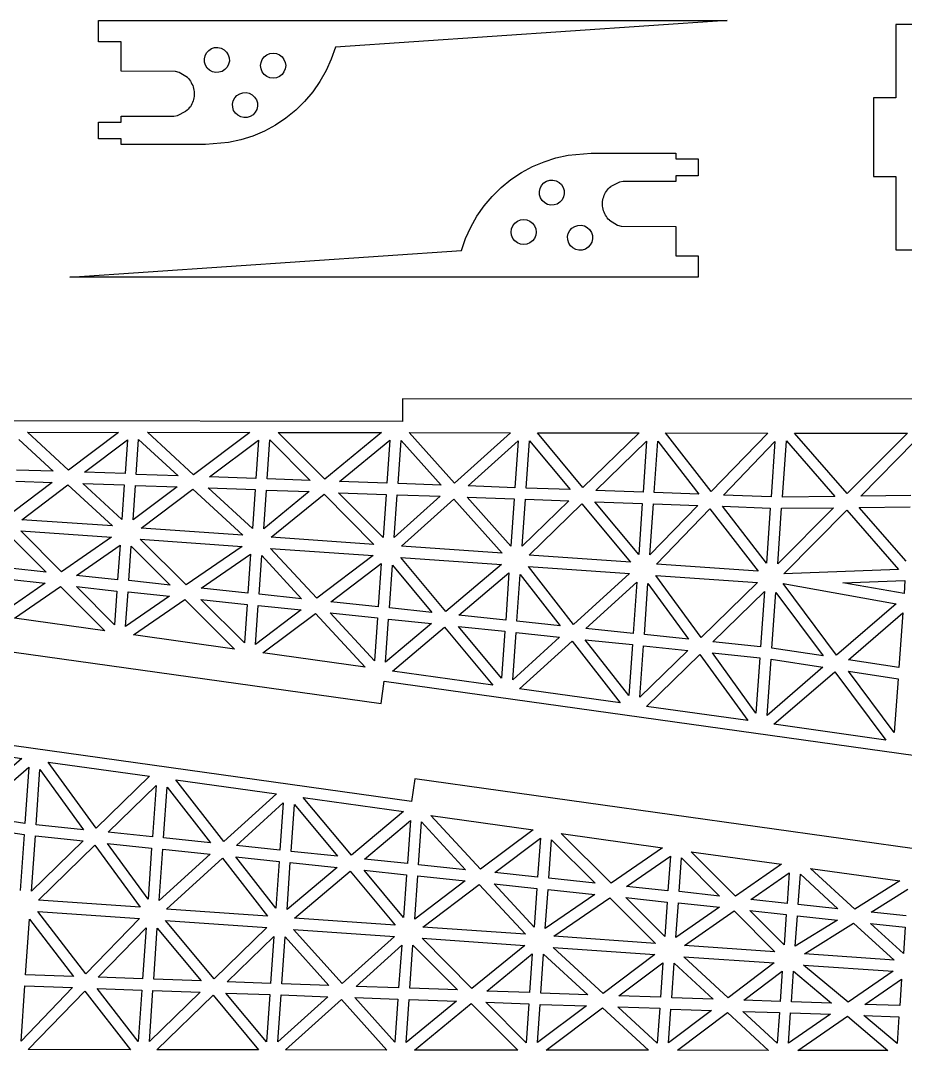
# Model space of a CAD drawing. Extents: x -20.3 to 20.3, y -19.2 to 19.2.
# Drawn here: x -13.2 to -4.49, y 8.68 to 18.82 of the extents above; entities that cross this region are included whole.
import ezdxf

# ---------------------------------------------------------------- set-up
doc = ezdxf.new("R2010")
doc.units = 0
doc.header["$MEASUREMENT"] = 0
doc.layers.get('0').update_dxf_attribs({"linetype": 'CONTINUOUS'})

msp = doc.modelspace()

# ---------------------------------------------------------------- linework, layer by layer
for p, q in [((-12.435, 18.606), (-12.435, 18.816)), ((-12.435, 18.816), (-6.247, 18.816)), ((-6.247, 18.816), (-10.104, 18.554)), ((-3.864, 18.778), (-4.585, 18.778)), ((-4.585, 18.778), (-4.585, 18.057)), ((-12.214, 18.606), (-12.435, 18.606)), ((-12.214, 18.317), (-12.214, 18.606)), ((-11.323, 18.54), (-11.293, 18.55)), ((-11.293, 18.55), (-11.26, 18.551)), ((-11.26, 18.551), (-11.229, 18.544)), ((-10.104, 18.554), (-10.144, 18.437)), ((-11.394, 18.439), (-11.387, 18.47)), ((-11.387, 18.47), (-11.372, 18.499)), ((-11.372, 18.499), (-11.35, 18.523)), ((-11.35, 18.523), (-11.323, 18.54)), ((-11.229, 18.544), (-11.2, 18.529)), ((-11.2, 18.529), (-11.177, 18.507)), ((-11.177, 18.507), (-11.159, 18.48)), ((-11.159, 18.48), (-11.15, 18.45)), ((-11.15, 18.45), (-11.148, 18.417)), ((-10.824, 18.434), (-10.804, 18.46)), ((-10.804, 18.46), (-10.778, 18.479)), ((-10.778, 18.479), (-10.749, 18.492)), ((-10.749, 18.492), (-10.717, 18.496)), ((-10.717, 18.496), (-10.685, 18.492)), ((-10.685, 18.492), (-10.655, 18.48)), ((-10.655, 18.48), (-10.629, 18.46)), ((-10.629, 18.46), (-10.61, 18.434)), ((-11.393, 18.407), (-11.394, 18.439)), ((-11.383, 18.376), (-11.393, 18.407)), ((-11.366, 18.349), (-11.383, 18.376)), ((-11.342, 18.327), (-11.366, 18.349)), ((-11.17, 18.357), (-11.192, 18.334)), ((-11.155, 18.386), (-11.17, 18.357)), ((-11.148, 18.417), (-11.155, 18.386)), ((-10.84, 18.373), (-10.836, 18.405)), ((-10.836, 18.341), (-10.84, 18.373)), ((-10.836, 18.405), (-10.824, 18.434)), ((-10.61, 18.434), (-10.598, 18.405)), ((-10.598, 18.405), (-10.593, 18.373)), ((-10.593, 18.373), (-10.598, 18.341)), ((-10.144, 18.437), (-10.195, 18.325)), ((-11.677, 18.314), (-12.214, 18.317)), ((-11.641, 18.305), (-11.677, 18.314)), ((-11.561, 18.256), (-11.641, 18.305)), ((-11.561, 18.256), (-11.55, 18.245)), ((-11.55, 18.245), (-11.54, 18.233)), ((-11.313, 18.312), (-11.342, 18.327)), ((-11.282, 18.305), (-11.313, 18.312)), ((-11.25, 18.307), (-11.282, 18.305)), ((-11.219, 18.316), (-11.25, 18.307)), ((-11.192, 18.334), (-11.219, 18.316)), ((-10.824, 18.311), (-10.836, 18.341)), ((-10.804, 18.285), (-10.824, 18.311)), ((-10.778, 18.266), (-10.804, 18.285)), ((-10.749, 18.253), (-10.778, 18.266)), ((-10.717, 18.249), (-10.749, 18.253)), ((-10.685, 18.254), (-10.717, 18.249)), ((-10.655, 18.266), (-10.685, 18.254)), ((-10.629, 18.285), (-10.655, 18.266)), ((-10.61, 18.311), (-10.629, 18.285)), ((-10.598, 18.341), (-10.61, 18.311)), ((-10.195, 18.325), (-10.256, 18.217)), ((-11.54, 18.233), (-11.531, 18.22)), ((-11.531, 18.22), (-11.523, 18.206)), ((-11.523, 18.206), (-11.516, 18.192)), ((-11.516, 18.192), (-11.509, 18.178)), ((-11.509, 18.178), (-11.504, 18.163)), ((-11.504, 18.163), (-11.5, 18.148)), ((-11.5, 18.148), (-11.496, 18.133)), ((-10.256, 18.217), (-10.327, 18.116)), ((-11.496, 18.055), (-11.5, 18.04)), ((-11.496, 18.133), (-11.494, 18.117)), ((-11.494, 18.07), (-11.496, 18.055)), ((-11.494, 18.117), (-11.493, 18.101)), ((-11.493, 18.086), (-11.494, 18.07)), ((-11.493, 18.101), (-11.493, 18.086)), ((-11.11, 18.027), (-11.095, 18.055)), ((-11.095, 18.055), (-11.073, 18.079)), ((-11.073, 18.079), (-11.046, 18.096)), ((-11.046, 18.096), (-11.015, 18.106)), ((-11.015, 18.106), (-10.983, 18.107)), ((-10.983, 18.107), (-10.952, 18.101)), ((-10.952, 18.101), (-10.923, 18.086)), ((-10.923, 18.086), (-10.899, 18.064)), ((-10.899, 18.064), (-10.882, 18.037)), ((-10.327, 18.116), (-10.407, 18.021)), ((-4.585, 18.057), (-4.807, 18.057)), ((-4.807, 18.057), (-4.807, 17.281)), ((-11.552, 17.945), (-11.563, 17.934)), ((-11.542, 17.957), (-11.552, 17.945)), ((-11.532, 17.969), (-11.542, 17.957)), ((-11.524, 17.982), (-11.532, 17.969)), ((-11.516, 17.996), (-11.524, 17.982)), ((-11.51, 18.01), (-11.516, 17.996)), ((-11.504, 18.025), (-11.51, 18.01)), ((-11.5, 18.04), (-11.504, 18.025)), ((-11.117, 17.995), (-11.11, 18.027)), ((-11.115, 17.963), (-11.117, 17.995)), ((-11.106, 17.932), (-11.115, 17.963)), ((-10.878, 17.942), (-10.893, 17.914)), ((-10.882, 18.037), (-10.872, 18.006)), ((-10.871, 17.974), (-10.878, 17.942)), ((-10.872, 18.006), (-10.871, 17.974)), ((-10.407, 18.021), (-10.495, 17.935)), ((-12.214, 17.874), (-11.695, 17.875)), ((-12.214, 17.818), (-12.214, 17.874)), ((-11.695, 17.875), (-11.659, 17.881)), ((-11.659, 17.881), (-11.575, 17.924)), ((-11.563, 17.934), (-11.575, 17.924)), ((-11.088, 17.905), (-11.106, 17.932)), ((-11.065, 17.884), (-11.088, 17.905)), ((-11.036, 17.869), (-11.065, 17.884)), ((-11.005, 17.862), (-11.036, 17.869)), ((-10.972, 17.863), (-11.005, 17.862)), ((-10.942, 17.873), (-10.972, 17.863)), ((-10.915, 17.89), (-10.942, 17.873)), ((-10.893, 17.914), (-10.915, 17.89)), ((-10.591, 17.857), (-10.694, 17.788)), ((-10.495, 17.935), (-10.591, 17.857)), ((-12.435, 17.652), (-12.435, 17.818)), ((-12.435, 17.818), (-12.214, 17.818)), ((-10.694, 17.788), (-10.802, 17.729)), ((-12.214, 17.652), (-12.435, 17.652)), ((-12.214, 17.596), (-12.214, 17.652)), ((-11.034, 17.643), (-11.155, 17.616)), ((-10.916, 17.68), (-11.034, 17.643)), ((-10.802, 17.729), (-10.916, 17.68)), ((-11.382, 17.596), (-12.214, 17.596)), ((-11.155, 17.616), (-11.382, 17.596)), ((-8.05, 17.427), (-7.933, 17.465)), ((-7.933, 17.465), (-7.812, 17.492)), ((-7.812, 17.492), (-7.585, 17.511)), ((-7.585, 17.511), (-6.753, 17.511)), ((-6.753, 17.511), (-6.753, 17.456)), ((-6.753, 17.456), (-6.531, 17.456)), ((-6.531, 17.456), (-6.531, 17.289)), ((-8.273, 17.32), (-8.164, 17.379)), ((-8.164, 17.379), (-8.05, 17.427)), ((-8.472, 17.173), (-8.376, 17.251)), ((-8.376, 17.251), (-8.273, 17.32)), ((-8.052, 17.218), (-8.025, 17.235)), ((-8.025, 17.235), (-7.994, 17.245)), ((-7.994, 17.245), (-7.962, 17.246)), ((-7.962, 17.246), (-7.931, 17.239)), ((-7.931, 17.239), (-7.902, 17.224)), ((-7.271, 17.233), (-7.307, 17.227)), ((-6.753, 17.234), (-7.271, 17.233)), ((-6.531, 17.289), (-6.753, 17.289)), ((-6.753, 17.289), (-6.753, 17.234)), ((-4.807, 17.281), (-4.585, 17.281)), ((-4.585, 17.281), (-4.585, 16.56)), ((-8.56, 17.086), (-8.472, 17.173)), ((-8.096, 17.134), (-8.089, 17.165)), ((-8.094, 17.102), (-8.096, 17.134)), ((-8.089, 17.165), (-8.074, 17.194)), ((-8.074, 17.194), (-8.052, 17.218)), ((-7.902, 17.224), (-7.878, 17.202)), ((-7.878, 17.202), (-7.861, 17.175)), ((-7.861, 17.175), (-7.851, 17.145)), ((-7.851, 17.145), (-7.85, 17.112)), ((-7.443, 17.125), (-7.434, 17.139)), ((-7.434, 17.139), (-7.425, 17.151)), ((-7.425, 17.151), (-7.415, 17.163)), ((-7.415, 17.163), (-7.404, 17.174)), ((-7.404, 17.174), (-7.392, 17.184)), ((-7.307, 17.227), (-7.392, 17.184)), ((-8.64, 16.992), (-8.56, 17.086)), ((-8.084, 17.071), (-8.094, 17.102)), ((-8.067, 17.044), (-8.084, 17.071)), ((-8.043, 17.022), (-8.067, 17.044)), ((-7.893, 17.029), (-7.921, 17.011)), ((-7.872, 17.052), (-7.893, 17.029)), ((-7.857, 17.081), (-7.872, 17.052)), ((-7.85, 17.112), (-7.857, 17.081)), ((-7.474, 17.022), (-7.473, 17.037)), ((-7.473, 17.037), (-7.47, 17.053)), ((-7.47, 17.053), (-7.467, 17.068)), ((-7.467, 17.068), (-7.462, 17.083)), ((-7.462, 17.083), (-7.457, 17.098)), ((-7.457, 17.098), (-7.45, 17.112)), ((-7.45, 17.112), (-7.443, 17.125)), ((-8.711, 16.891), (-8.64, 16.992)), ((-8.015, 17.007), (-8.043, 17.022)), ((-7.983, 17), (-8.015, 17.007)), ((-7.951, 17.002), (-7.983, 17)), ((-7.921, 17.011), (-7.951, 17.002)), ((-7.474, 17.006), (-7.474, 17.022)), ((-7.473, 16.991), (-7.474, 17.006)), ((-7.47, 16.975), (-7.473, 16.991)), ((-7.467, 16.96), (-7.47, 16.975)), ((-7.463, 16.944), (-7.467, 16.96)), ((-7.457, 16.93), (-7.463, 16.944)), ((-7.451, 16.915), (-7.457, 16.93)), ((-8.772, 16.783), (-8.711, 16.891)), ((-8.337, 16.822), (-8.312, 16.842)), ((-8.312, 16.842), (-8.282, 16.854)), ((-8.282, 16.854), (-8.25, 16.858)), ((-8.25, 16.858), (-8.218, 16.854)), ((-8.218, 16.854), (-8.188, 16.842)), ((-8.188, 16.842), (-8.163, 16.822)), ((-7.444, 16.901), (-7.451, 16.915)), ((-7.436, 16.888), (-7.444, 16.901)), ((-7.427, 16.875), (-7.436, 16.888)), ((-7.417, 16.863), (-7.427, 16.875)), ((-7.406, 16.851), (-7.417, 16.863)), ((-7.406, 16.851), (-7.325, 16.803)), ((-8.822, 16.67), (-8.772, 16.783)), ((-8.373, 16.735), (-8.369, 16.767)), ((-8.369, 16.703), (-8.373, 16.735)), ((-8.369, 16.767), (-8.357, 16.797)), ((-8.357, 16.797), (-8.337, 16.822)), ((-8.163, 16.822), (-8.143, 16.797)), ((-8.143, 16.797), (-8.131, 16.767)), ((-8.131, 16.767), (-8.127, 16.735)), ((-8.127, 16.735), (-8.131, 16.703)), ((-7.811, 16.722), (-7.797, 16.75)), ((-7.797, 16.75), (-7.775, 16.774)), ((-7.775, 16.774), (-7.748, 16.791)), ((-7.748, 16.791), (-7.717, 16.801)), ((-7.717, 16.801), (-7.685, 16.802)), ((-7.685, 16.802), (-7.653, 16.795)), ((-7.653, 16.795), (-7.625, 16.781)), ((-7.625, 16.781), (-7.601, 16.759)), ((-7.601, 16.759), (-7.584, 16.732)), ((-7.584, 16.732), (-7.574, 16.701)), ((-7.325, 16.803), (-7.289, 16.793)), ((-7.289, 16.793), (-6.753, 16.79)), ((-6.753, 16.79), (-6.753, 16.502)), ((-8.863, 16.553), (-8.822, 16.67)), ((-8.357, 16.673), (-8.369, 16.703)), ((-8.337, 16.648), (-8.357, 16.673)), ((-8.312, 16.628), (-8.337, 16.648)), ((-8.282, 16.616), (-8.312, 16.628)), ((-8.188, 16.628), (-8.218, 16.616)), ((-8.163, 16.648), (-8.188, 16.628)), ((-8.143, 16.673), (-8.163, 16.648)), ((-8.131, 16.703), (-8.143, 16.673)), ((-7.818, 16.69), (-7.811, 16.722)), ((-7.817, 16.658), (-7.818, 16.69)), ((-7.807, 16.627), (-7.817, 16.658)), ((-7.79, 16.6), (-7.807, 16.627)), ((-7.58, 16.637), (-7.594, 16.609)), ((-7.573, 16.669), (-7.58, 16.637)), ((-7.574, 16.701), (-7.573, 16.669)), ((-12.72, 16.291), (-8.863, 16.553)), ((-8.25, 16.612), (-8.282, 16.616)), ((-8.218, 16.616), (-8.25, 16.612)), ((-7.766, 16.579), (-7.79, 16.6)), ((-7.738, 16.564), (-7.766, 16.579)), ((-7.706, 16.557), (-7.738, 16.564)), ((-7.674, 16.558), (-7.706, 16.557)), ((-7.643, 16.568), (-7.674, 16.558)), ((-7.616, 16.585), (-7.643, 16.568)), ((-7.594, 16.609), (-7.616, 16.585)), ((-4.585, 16.56), (-3.864, 16.56)), ((-6.753, 16.502), (-6.531, 16.502)), ((-6.531, 16.502), (-6.531, 16.291)), ((-6.531, 16.291), (-12.72, 16.291)), ((-4.164, 15.089), (-9.444, 15.094)), ((-9.444, 15.094), (-9.444, 14.871)), ((-9.444, 14.871), (-14.723, 14.877)), ((-13.135, 14.764), (-12.239, 14.763)), ((-12.731, 14.391), (-13.135, 14.764)), ((-12.239, 14.763), (-12.731, 14.391)), ((-11.954, 14.764), (-10.946, 14.763)), ((-11.501, 14.347), (-11.954, 14.764)), ((-10.946, 14.763), (-11.501, 14.347)), ((-10.209, 14.304), (-10.666, 14.762)), ((-10.666, 14.762), (-9.65, 14.761)), ((-9.65, 14.761), (-10.209, 14.304)), ((-8.931, 14.263), (-9.377, 14.761)), ((-9.377, 14.761), (-8.381, 14.76)), ((-8.381, 14.76), (-8.931, 14.263)), ((-7.668, 14.222), (-8.115, 14.759)), ((-8.115, 14.759), (-7.113, 14.759)), ((-7.113, 14.759), (-7.668, 14.222)), ((-6.854, 14.758), (-5.846, 14.757)), ((-6.405, 14.18), (-6.854, 14.758)), ((-5.846, 14.757), (-6.405, 14.18)), ((-5.064, 14.161), (-5.585, 14.757)), ((-5.585, 14.757), (-4.472, 14.757)), ((-4.472, 14.757), (-5.064, 14.161)), ((-13.222, 14.692), (-12.884, 14.381)), ((-12.574, 14.371), (-12.152, 14.69)), ((-12.152, 14.69), (-12.175, 14.358)), ((-12.065, 14.35), (-12.041, 14.692)), ((-12.041, 14.692), (-11.653, 14.337)), ((-11.344, 14.326), (-10.86, 14.688)), ((-10.86, 14.688), (-10.886, 14.311)), ((-10.776, 14.305), (-10.749, 14.689)), ((-10.749, 14.689), (-10.352, 14.29)), ((-10.063, 14.28), (-9.568, 14.686)), ((-9.568, 14.686), (-9.598, 14.264)), ((-9.487, 14.26), (-9.457, 14.683)), ((-9.457, 14.683), (-9.064, 14.245)), ((-8.796, 14.236), (-8.304, 14.681)), ((-8.304, 14.681), (-8.336, 14.219)), ((-8.225, 14.215), (-8.193, 14.68)), ((-8.193, 14.68), (-7.794, 14.2)), ((-7.541, 14.191), (-7.04, 14.676)), ((-7.04, 14.676), (-7.075, 14.175)), ((-6.964, 14.17), (-6.929, 14.676)), ((-6.929, 14.676), (-6.526, 14.155)), ((-6.284, 14.146), (-5.776, 14.672)), ((-5.776, 14.672), (-5.814, 14.13)), ((-5.703, 14.126), (-5.664, 14.679)), ((-5.664, 14.679), (-5.187, 14.133)), ((-4.931, 14.136), (-4.401, 14.672)), ((-12.884, 14.381), (-13.243, 14.392)), ((-12.175, 14.358), (-12.574, 14.371)), ((-11.653, 14.337), (-12.065, 14.35)), ((-10.886, 14.311), (-11.344, 14.326)), ((-10.352, 14.29), (-10.776, 14.305)), ((-12.891, 14.271), (-13.271, 13.983)), ((-13.25, 14.282), (-12.891, 14.271)), ((-13.192, 13.904), (-12.739, 14.246)), ((-12.739, 14.246), (-12.3, 13.842)), ((-12.59, 14.261), (-12.183, 14.247)), ((-12.207, 13.906), (-12.59, 14.261)), ((-12.183, 14.247), (-12.207, 13.906)), ((-12.096, 13.901), (-12.072, 14.24)), ((-11.662, 14.226), (-12.096, 13.901)), ((-12.072, 14.24), (-11.662, 14.226)), ((-12.017, 13.822), (-11.508, 14.203)), ((-11.508, 14.203), (-11.014, 13.752)), ((-10.921, 13.816), (-11.357, 14.216)), ((-11.357, 14.216), (-10.894, 14.2)), ((-10.894, 14.2), (-10.921, 13.816)), ((-10.81, 13.814), (-10.783, 14.194)), ((-10.783, 14.194), (-10.362, 14.18)), ((-9.598, 14.264), (-10.063, 14.28)), ((-9.064, 14.245), (-9.487, 14.26)), ((-8.336, 14.219), (-8.796, 14.236)), ((-7.794, 14.2), (-8.225, 14.215)), ((-7.075, 14.175), (-7.541, 14.191)), ((-10.362, 14.18), (-10.81, 13.814)), ((-10.735, 13.732), (-10.216, 14.156)), ((-10.216, 14.156), (-9.724, 13.661)), ((-9.635, 13.729), (-10.074, 14.169)), ((-10.074, 14.169), (-9.605, 14.153)), ((-9.605, 14.153), (-9.635, 13.729)), ((-9.524, 13.728), (-9.495, 14.148)), ((-9.074, 14.134), (-9.524, 13.728)), ((-9.495, 14.148), (-9.074, 14.134)), ((-9.452, 13.642), (-8.939, 14.107)), ((-8.939, 14.107), (-8.461, 13.573)), ((-8.376, 13.645), (-8.807, 14.125)), ((-8.807, 14.125), (-8.344, 14.108)), ((-8.344, 14.108), (-8.376, 13.645)), ((-8.265, 13.643), (-8.233, 14.105)), ((-7.805, 14.09), (-8.265, 13.643)), ((-8.233, 14.105), (-7.805, 14.09)), ((-6.526, 14.155), (-6.964, 14.17)), ((-5.814, 14.13), (-6.284, 14.146)), ((-5.187, 14.133), (-5.703, 14.126)), ((-4.438, 14.142), (-4.931, 14.136)), ((-8.197, 13.555), (-7.676, 14.059)), ((-7.676, 14.059), (-7.2, 13.485)), ((-7.118, 13.56), (-7.551, 14.081)), ((-7.551, 14.081), (-7.083, 14.064)), ((-7.083, 14.064), (-7.118, 13.56)), ((-7.007, 13.558), (-6.972, 14.06)), ((-6.537, 14.044), (-7.007, 13.558)), ((-6.972, 14.06), (-6.537, 14.044)), ((-6.941, 13.467), (-6.416, 14.011)), ((-6.416, 14.011), (-5.94, 13.397)), ((-6.294, 14.036), (-5.822, 14.019)), ((-5.86, 13.475), (-6.294, 14.036)), ((-5.822, 14.019), (-5.86, 13.475)), ((-5.2, 14.022), (-5.749, 13.468)), ((-5.749, 13.468), (-5.711, 14.016)), ((-5.711, 14.016), (-5.2, 14.022)), ((-5.688, 13.372), (-5.069, 13.997)), ((-5.069, 13.997), (-4.559, 13.414)), ((-4.946, 14.025), (-4.445, 14.031)), ((-4.483, 13.495), (-4.946, 14.025)), ((-12.3, 13.842), (-13.192, 13.904)), ((-12.799, 13.392), (-13.2, 13.793)), ((-13.2, 13.793), (-12.308, 13.731)), ((-11.014, 13.752), (-12.017, 13.822)), ((-13.289, 13.726), (-12.953, 13.388)), ((-12.308, 13.731), (-12.799, 13.392)), ((-11.574, 13.263), (-12.025, 13.711)), ((-12.025, 13.711), (-11.022, 13.641)), ((-9.724, 13.661), (-10.735, 13.732)), ((-12.654, 13.356), (-12.224, 13.654)), ((-12.224, 13.654), (-12.248, 13.313)), ((-12.138, 13.305), (-12.114, 13.644)), ((-12.114, 13.644), (-11.73, 13.261)), ((-11.022, 13.641), (-11.574, 13.263)), ((-10.743, 13.622), (-9.732, 13.551)), ((-10.288, 13.13), (-10.743, 13.622)), ((-8.461, 13.573), (-9.452, 13.642)), ((-11.426, 13.229), (-10.939, 13.564)), ((-10.939, 13.564), (-10.965, 13.18)), ((-10.855, 13.171), (-10.828, 13.551)), ((-10.828, 13.551), (-10.436, 13.126)), ((-9.732, 13.551), (-10.288, 13.13)), ((-9.016, 13.001), (-9.46, 13.532)), ((-9.46, 13.532), (-8.468, 13.463)), ((-7.2, 13.485), (-8.197, 13.555)), ((-12.953, 13.388), (-13.31, 13.427)), ((-10.149, 13.097), (-9.653, 13.472)), ((-9.653, 13.472), (-9.683, 13.047)), ((-9.572, 13.037), (-9.543, 13.457)), ((-9.543, 13.457), (-9.154, 12.992)), ((-8.468, 13.463), (-9.016, 13.001)), ((-8.888, 12.964), (-8.395, 13.38)), ((-8.395, 13.38), (-8.427, 12.916)), ((-7.759, 12.873), (-8.204, 13.444)), ((-8.204, 13.444), (-7.207, 13.374)), ((-5.94, 13.397), (-6.941, 13.467)), ((-4.559, 13.414), (-5.688, 13.372)), ((-12.961, 13.278), (-13.339, 13.017)), ((-13.318, 13.317), (-12.961, 13.278)), ((-12.248, 13.313), (-12.654, 13.356)), ((-11.73, 13.261), (-12.138, 13.305)), ((-8.317, 12.905), (-8.285, 13.366)), ((-8.285, 13.366), (-7.891, 12.859)), ((-7.207, 13.374), (-7.759, 12.873)), ((-7.639, 12.833), (-7.137, 13.289)), ((-7.137, 13.289), (-7.172, 12.784)), ((-6.504, 12.744), (-6.949, 13.356)), ((-6.949, 13.356), (-5.948, 13.286)), ((-5.948, 13.286), (-6.504, 12.744)), ((-5.109, 13.283), (-4.496, 13.306)), ((-4.505, 13.176), (-5.109, 13.283)), ((-4.496, 13.306), (-4.505, 13.176)), ((-13.263, 12.934), (-12.811, 13.247)), ((-12.811, 13.247), (-12.375, 12.81)), ((-12.279, 12.87), (-12.653, 13.245)), ((-12.653, 13.245), (-12.256, 13.202)), ((-12.256, 13.202), (-12.279, 12.87)), ((-12.169, 12.853), (-12.145, 13.194)), ((-12.145, 13.194), (-11.736, 13.151)), ((-10.965, 13.18), (-11.426, 13.229)), ((-7.062, 12.774), (-7.027, 13.276)), ((-7.027, 13.276), (-6.629, 12.728)), ((-6.387, 12.703), (-5.879, 13.198)), ((-5.879, 13.198), (-5.917, 12.653)), ((-5.807, 12.641), (-5.769, 13.189)), ((-5.769, 13.189), (-5.302, 12.564)), ((-5.169, 12.57), (-5.694, 13.275)), ((-5.694, 13.275), (-4.583, 13.077)), ((-11.736, 13.151), (-12.169, 12.853)), ((-12.093, 12.77), (-11.587, 13.119)), ((-11.587, 13.119), (-11.096, 12.631)), ((-11, 12.692), (-11.428, 13.118)), ((-11.428, 13.118), (-10.973, 13.069)), ((-10.436, 13.126), (-10.855, 13.171)), ((-9.683, 13.047), (-10.149, 13.097)), ((-4.583, 13.077), (-5.169, 12.57)), ((-10.973, 13.069), (-11, 12.692)), ((-10.89, 12.676), (-10.863, 13.06)), ((-10.441, 13.016), (-10.89, 12.676)), ((-10.863, 13.06), (-10.441, 13.016)), ((-10.818, 12.592), (-10.301, 12.982)), ((-10.301, 12.982), (-9.812, 12.452)), ((-10.154, 12.986), (-9.69, 12.937)), ((-9.72, 12.515), (-10.154, 12.986)), ((-9.154, 12.992), (-9.572, 13.037)), ((-5.051, 12.526), (-4.518, 12.986)), ((-4.518, 12.986), (-4.556, 12.45)), ((-12.375, 12.81), (-13.263, 12.934)), ((-9.69, 12.937), (-9.72, 12.515)), ((-9.61, 12.502), (-9.58, 12.925)), ((-9.159, 12.881), (-9.61, 12.502)), ((-9.58, 12.925), (-9.159, 12.881)), ((-8.427, 12.916), (-8.888, 12.964)), ((-7.891, 12.859), (-8.317, 12.905)), ((-14.882, 12.824), (-9.653, 12.094)), ((-9.541, 12.414), (-9.03, 12.845)), ((-9.03, 12.845), (-8.554, 12.276)), ((-8.467, 12.344), (-8.893, 12.853)), ((-8.893, 12.853), (-8.435, 12.806)), ((-8.435, 12.806), (-8.467, 12.344)), ((-8.357, 12.329), (-8.325, 12.794)), ((-8.325, 12.794), (-7.896, 12.749)), ((-7.172, 12.784), (-7.639, 12.833)), ((-6.629, 12.728), (-7.062, 12.774)), ((-11.096, 12.631), (-12.093, 12.77)), ((-7.896, 12.749), (-8.357, 12.329)), ((-8.291, 12.24), (-7.774, 12.71)), ((-7.774, 12.71), (-7.299, 12.101)), ((-7.215, 12.173), (-7.644, 12.723)), ((-7.644, 12.723), (-7.18, 12.674)), ((-7.18, 12.674), (-7.215, 12.173)), ((-5.917, 12.653), (-6.387, 12.703)), ((-9.812, 12.452), (-10.818, 12.592)), ((-7.105, 12.157), (-7.07, 12.663)), ((-6.634, 12.617), (-7.105, 12.157)), ((-7.07, 12.663), (-6.634, 12.617)), ((-7.042, 12.065), (-6.517, 12.576)), ((-6.517, 12.576), (-6.044, 11.926)), ((-5.963, 12.001), (-6.392, 12.592)), ((-6.392, 12.592), (-5.925, 12.543)), ((-5.302, 12.564), (-5.807, 12.641)), ((-5.925, 12.543), (-5.963, 12.001)), ((-5.853, 11.978), (-5.815, 12.531)), ((-5.815, 12.531), (-5.305, 12.452)), ((-4.556, 12.45), (-5.051, 12.526)), ((-8.554, 12.276), (-9.541, 12.414)), ((-5.305, 12.452), (-5.853, 11.978)), ((-5.786, 11.89), (-5.187, 12.408)), ((-5.187, 12.408), (-4.684, 11.735)), ((-4.601, 11.81), (-5.052, 12.414)), ((-5.052, 12.414), (-4.564, 12.339)), ((-9.653, 12.094), (-9.623, 12.314)), ((-9.623, 12.314), (-4.394, 11.583)), ((-4.564, 12.339), (-4.601, 11.81)), ((-7.299, 12.101), (-8.291, 12.24)), ((-6.044, 11.926), (-7.042, 12.065)), ((-9.353, 11.131), (-14.581, 11.862)), ((-4.684, 11.735), (-5.786, 11.89)), ((-14.292, 11.71), (-13.19, 11.555)), ((-13.19, 11.555), (-13.788, 11.037)), ((-13.671, 10.993), (-13.122, 11.467)), ((-13.122, 11.467), (-13.161, 10.914)), ((-12.458, 10.869), (-12.931, 11.519)), ((-12.931, 11.519), (-11.933, 11.38)), ((-13.05, 10.902), (-13.013, 11.444)), ((-13.013, 11.444), (-12.583, 10.853)), ((-11.933, 11.38), (-12.458, 10.869)), ((-12.341, 10.828), (-11.87, 11.288)), ((-11.87, 11.288), (-11.906, 10.782)), ((-11.795, 10.772), (-11.76, 11.272)), ((-11.76, 11.272), (-11.332, 10.722)), ((-11.202, 10.736), (-11.676, 11.344)), ((-11.676, 11.344), (-10.684, 11.205)), ((-9.322, 11.352), (-9.353, 11.131)), ((-4.093, 10.621), (-9.322, 11.352)), ((-10.684, 11.205), (-11.202, 10.736)), ((-9.945, 10.601), (-10.421, 11.169)), ((-10.421, 11.169), (-9.435, 11.032)), ((-11.079, 10.696), (-10.618, 11.116)), ((-10.618, 11.116), (-10.65, 10.651)), ((-10.54, 10.639), (-10.508, 11.101)), ((-10.508, 11.101), (-10.082, 10.592)), ((-13.161, 10.914), (-13.671, 10.993)), ((-9.435, 11.032), (-9.945, 10.601)), ((-8.674, 10.463), (-9.164, 10.993)), ((-9.164, 10.993), (-8.158, 10.853)), ((-13.673, 10.881), (-13.169, 10.804)), ((-12.583, 10.853), (-13.05, 10.902)), ((-9.816, 10.564), (-9.366, 10.943)), ((-9.366, 10.943), (-9.395, 10.52)), ((-9.285, 10.508), (-9.255, 10.93)), ((-9.255, 10.93), (-8.822, 10.459)), ((-8.158, 10.853), (-8.674, 10.463)), ((-13.169, 10.804), (-13.207, 10.256)), ((-13.096, 10.247), (-13.058, 10.792)), ((-13.058, 10.792), (-12.588, 10.742)), ((-11.906, 10.782), (-12.341, 10.828)), ((-11.332, 10.722), (-11.795, 10.772)), ((-8.535, 10.43), (-8.086, 10.769)), ((-8.086, 10.769), (-8.113, 10.385)), ((-8.002, 10.376), (-7.976, 10.753)), ((-7.976, 10.753), (-7.547, 10.327)), ((-7.88, 10.815), (-6.882, 10.675)), ((-7.389, 10.326), (-7.88, 10.815)), ((-12.588, 10.742), (-13.096, 10.247)), ((-13.027, 10.159), (-12.471, 10.701)), ((-12.471, 10.701), (-12.026, 10.089)), ((-12.346, 10.717), (-11.913, 10.671)), ((-11.948, 10.17), (-12.346, 10.717)), ((-11.913, 10.671), (-11.948, 10.17)), ((-11.838, 10.156), (-11.803, 10.661)), ((-11.803, 10.661), (-11.337, 10.612)), ((-10.65, 10.651), (-11.079, 10.696)), ((-6.882, 10.675), (-7.389, 10.326)), ((-11.337, 10.612), (-11.838, 10.156)), ((-11.768, 10.071), (-11.216, 10.573)), ((-11.216, 10.573), (-10.771, 10.001)), ((-11.084, 10.586), (-10.658, 10.541)), ((-10.69, 10.079), (-11.084, 10.586)), ((-10.082, 10.592), (-10.54, 10.639)), ((-9.395, 10.52), (-9.816, 10.564)), ((-7.239, 10.295), (-6.806, 10.592)), ((-6.806, 10.592), (-6.83, 10.251)), ((-6.719, 10.243), (-6.696, 10.575)), ((-6.696, 10.575), (-6.322, 10.2)), ((-6.6, 10.635), (-5.713, 10.512)), ((-6.164, 10.199), (-6.6, 10.635)), ((-10.658, 10.541), (-10.69, 10.079)), ((-10.58, 10.066), (-10.548, 10.529)), ((-10.087, 10.481), (-10.58, 10.066)), ((-10.548, 10.529), (-10.087, 10.481)), ((-10.507, 9.983), (-9.959, 10.444)), ((-9.959, 10.444), (-9.516, 9.913)), ((-9.432, 9.988), (-9.821, 10.453)), ((-9.821, 10.453), (-9.403, 10.408)), ((-8.822, 10.459), (-9.285, 10.508)), ((-5.713, 10.512), (-6.164, 10.199)), ((-4.989, 10.072), (-5.425, 10.471)), ((-5.425, 10.471), (-4.547, 10.348)), ((-9.403, 10.408), (-9.432, 9.988)), ((-9.322, 9.973), (-9.293, 10.398)), ((-8.827, 10.349), (-9.322, 9.973)), ((-9.293, 10.398), (-8.827, 10.349)), ((-8.113, 10.385), (-8.535, 10.43)), ((-7.547, 10.327), (-8.002, 10.376)), ((-6.015, 10.167), (-5.637, 10.428)), ((-5.637, 10.428), (-5.657, 10.128)), ((-5.547, 10.116), (-5.526, 10.414)), ((-5.526, 10.414), (-5.157, 10.075)), ((-4.547, 10.348), (-4.989, 10.072)), ((-9.243, 9.894), (-8.687, 10.315)), ((-8.687, 10.315), (-8.232, 9.824)), ((-8.147, 9.894), (-8.54, 10.319)), ((-8.54, 10.319), (-8.12, 10.274)), ((-8.12, 10.274), (-8.147, 9.894)), ((-8.037, 9.881), (-8.01, 10.265)), ((-8.01, 10.265), (-7.549, 10.216)), ((-6.83, 10.251), (-7.239, 10.295)), ((-6.322, 10.2), (-6.719, 10.243)), ((-4.83, 10.041), (-4.467, 10.269)), ((-12.026, 10.089), (-13.027, 10.159)), ((-7.549, 10.216), (-8.037, 9.881)), ((-7.953, 9.804), (-7.402, 10.182)), ((-7.402, 10.182), (-6.951, 9.734)), ((-7.246, 10.184), (-6.838, 10.14)), ((-6.861, 9.801), (-7.246, 10.184)), ((-6.838, 10.14), (-6.861, 9.801)), ((-5.657, 10.128), (-6.015, 10.167)), ((-12.56, 9.434), (-13.035, 10.048)), ((-13.035, 10.048), (-12.034, 9.978)), ((-10.771, 10.001), (-11.768, 10.071)), ((-6.751, 9.791), (-6.727, 10.132)), ((-6.322, 10.089), (-6.751, 9.791)), ((-6.727, 10.132), (-6.322, 10.089)), ((-6.667, 9.714), (-6.177, 10.054)), ((-6.177, 10.054), (-5.776, 9.652)), ((-6.022, 10.057), (-5.665, 10.018)), ((-5.686, 9.719), (-6.022, 10.057)), ((-5.157, 10.075), (-5.547, 10.116)), ((-4.485, 10.006), (-4.83, 10.041)), ((-13.154, 9.426), (-13.116, 9.971)), ((-13.116, 9.971), (-12.681, 9.409)), ((-12.034, 9.978), (-12.56, 9.434)), ((-11.299, 9.386), (-11.776, 9.96)), ((-11.776, 9.96), (-10.779, 9.89)), ((-9.516, 9.913), (-10.507, 9.983)), ((-5.665, 10.018), (-5.686, 9.719)), ((-5.576, 9.706), (-5.555, 10.006)), ((-5.162, 9.964), (-5.576, 9.706)), ((-5.555, 10.006), (-5.162, 9.964)), ((-5.487, 9.631), (-5.003, 9.934)), ((-5.003, 9.934), (-4.604, 9.57)), ((-12.439, 9.401), (-11.968, 9.887)), ((-11.968, 9.887), (-12.003, 9.386)), ((-11.892, 9.381), (-11.857, 9.885)), ((-11.857, 9.885), (-11.424, 9.365)), ((-10.779, 9.89), (-11.299, 9.386)), ((-10.036, 9.338), (-10.515, 9.872)), ((-10.515, 9.872), (-9.523, 9.803)), ((-8.232, 9.824), (-9.243, 9.894)), ((-4.511, 9.634), (-4.835, 9.931)), ((-4.835, 9.931), (-4.493, 9.894)), ((-4.493, 9.894), (-4.511, 9.634)), ((-11.17, 9.355), (-10.71, 9.802)), ((-10.71, 9.802), (-10.742, 9.34)), ((-10.631, 9.337), (-10.599, 9.8)), ((-10.599, 9.8), (-10.168, 9.32)), ((-9.523, 9.803), (-10.036, 9.338)), ((-8.759, 9.289), (-9.251, 9.784)), ((-9.251, 9.784), (-8.24, 9.713)), ((-6.951, 9.734), (-7.953, 9.804)), ((-9.901, 9.311), (-9.451, 9.717)), ((-9.451, 9.717), (-9.481, 9.297)), ((-9.37, 9.292), (-9.34, 9.716)), ((-9.34, 9.716), (-8.902, 9.276)), ((-8.24, 9.713), (-8.759, 9.289)), ((-8.613, 9.265), (-8.165, 9.631)), ((-8.165, 9.631), (-8.192, 9.251)), ((-8.081, 9.245), (-8.054, 9.629)), ((-8.054, 9.629), (-7.618, 9.229)), ((-7.467, 9.242), (-7.961, 9.693)), ((-7.961, 9.693), (-6.958, 9.623)), ((-5.776, 9.652), (-6.667, 9.714)), ((-4.604, 9.57), (-5.487, 9.631)), ((-6.958, 9.623), (-7.467, 9.242)), ((-7.313, 9.219), (-6.879, 9.544)), ((-6.879, 9.544), (-6.903, 9.205)), ((-6.792, 9.198), (-6.769, 9.539)), ((-6.769, 9.539), (-6.385, 9.184)), ((-6.237, 9.199), (-6.675, 9.603)), ((-6.675, 9.603), (-5.783, 9.541)), ((-5.783, 9.541), (-6.237, 9.199)), ((-6.084, 9.175), (-5.704, 9.462)), ((-5.704, 9.462), (-5.725, 9.163)), ((-5.614, 9.16), (-5.593, 9.46)), ((-5.593, 9.46), (-5.219, 9.146)), ((-5.494, 9.521), (-4.612, 9.459)), ((-5.057, 9.154), (-5.494, 9.521)), ((-4.612, 9.459), (-5.057, 9.154)), ((-12.681, 9.409), (-13.154, 9.426)), ((-12.003, 9.386), (-12.439, 9.401)), ((-11.424, 9.365), (-11.892, 9.381)), ((-10.742, 9.34), (-11.17, 9.355)), ((-10.168, 9.32), (-10.631, 9.337)), ((-4.891, 9.134), (-4.529, 9.382)), ((-4.529, 9.382), (-4.547, 9.123)), ((-13.199, 8.773), (-13.161, 9.315)), ((-12.692, 9.299), (-13.199, 8.773)), ((-13.161, 9.315), (-12.692, 9.299)), ((-13.129, 8.688), (-12.57, 9.265)), ((-12.57, 9.265), (-12.122, 8.687)), ((-12.046, 8.769), (-12.449, 9.29)), ((-12.449, 9.29), (-12.011, 9.275)), ((-12.011, 9.275), (-12.046, 8.769)), ((-11.935, 8.769), (-11.9, 9.27)), ((-11.434, 9.254), (-11.935, 8.769)), ((-11.9, 9.27), (-11.434, 9.254)), ((-11.181, 9.245), (-10.75, 9.23)), ((-10.782, 8.765), (-11.181, 9.245)), ((-10.75, 9.23), (-10.782, 8.765)), ((-10.671, 8.764), (-10.639, 9.226)), ((-10.639, 9.226), (-10.179, 9.209)), ((-9.481, 9.297), (-9.901, 9.311)), ((-8.902, 9.276), (-9.37, 9.292)), ((-8.192, 9.251), (-8.613, 9.265)), ((-7.618, 9.229), (-8.081, 9.245)), ((-11.862, 8.687), (-11.307, 9.223)), ((-11.307, 9.223), (-10.86, 8.686)), ((-10.179, 9.209), (-10.671, 8.764)), ((-10.595, 8.685), (-10.045, 9.182)), ((-10.045, 9.182), (-9.599, 8.684)), ((-9.518, 8.762), (-9.911, 9.2)), ((-9.911, 9.2), (-9.489, 9.185)), ((-9.489, 9.185), (-9.518, 8.762)), ((-9.407, 8.759), (-9.378, 9.181)), ((-8.912, 9.165), (-9.407, 8.759)), ((-9.378, 9.181), (-8.912, 9.165)), ((-9.325, 8.684), (-8.766, 9.141)), ((-8.766, 9.141), (-8.309, 8.683)), ((-8.624, 9.155), (-8.2, 9.14)), ((-8.227, 8.756), (-8.624, 9.155)), ((-8.2, 9.14), (-8.227, 8.756)), ((-8.115, 8.757), (-8.089, 9.134)), ((-8.089, 9.134), (-7.632, 9.119)), ((-6.903, 9.205), (-7.313, 9.219)), ((-6.385, 9.184), (-6.792, 9.198)), ((-5.725, 9.163), (-6.084, 9.175)), ((-5.219, 9.146), (-5.614, 9.16)), ((-4.547, 9.123), (-4.891, 9.134)), ((-7.632, 9.119), (-8.115, 8.757)), ((-8.029, 8.683), (-7.475, 9.098)), ((-7.475, 9.098), (-7.022, 8.682)), ((-6.935, 8.753), (-7.322, 9.108)), ((-7.322, 9.108), (-6.911, 9.095)), ((-6.911, 9.095), (-6.935, 8.753)), ((-6.823, 8.755), (-6.8, 9.087)), ((-6.401, 9.074), (-6.823, 8.755)), ((-6.8, 9.087), (-6.401, 9.074)), ((-6.737, 8.682), (-6.244, 9.054)), ((-6.244, 9.054), (-5.841, 8.681)), ((-5.754, 8.753), (-6.092, 9.064)), ((-6.092, 9.064), (-5.733, 9.053)), ((-5.733, 9.053), (-5.754, 8.753)), ((-5.643, 8.752), (-5.622, 9.049)), ((-5.23, 9.036), (-5.643, 8.752)), ((-5.622, 9.049), (-5.23, 9.036)), ((-4.573, 8.748), (-4.901, 9.024)), ((-4.901, 9.024), (-4.555, 9.011)), ((-5.55, 8.681), (-5.063, 9.016)), ((-5.063, 9.016), (-4.664, 8.681)), ((-4.555, 9.011), (-4.573, 8.748)), ((-12.122, 8.687), (-13.129, 8.688)), ((-10.86, 8.686), (-11.862, 8.687)), ((-9.599, 8.684), (-10.595, 8.685)), ((-8.309, 8.683), (-9.325, 8.684)), ((-7.022, 8.682), (-8.029, 8.683)), ((-5.841, 8.681), (-6.737, 8.682)), ((-4.664, 8.681), (-5.55, 8.681))]:
    msp.add_line(p, q)

doc.saveas('drawing.dxf')
